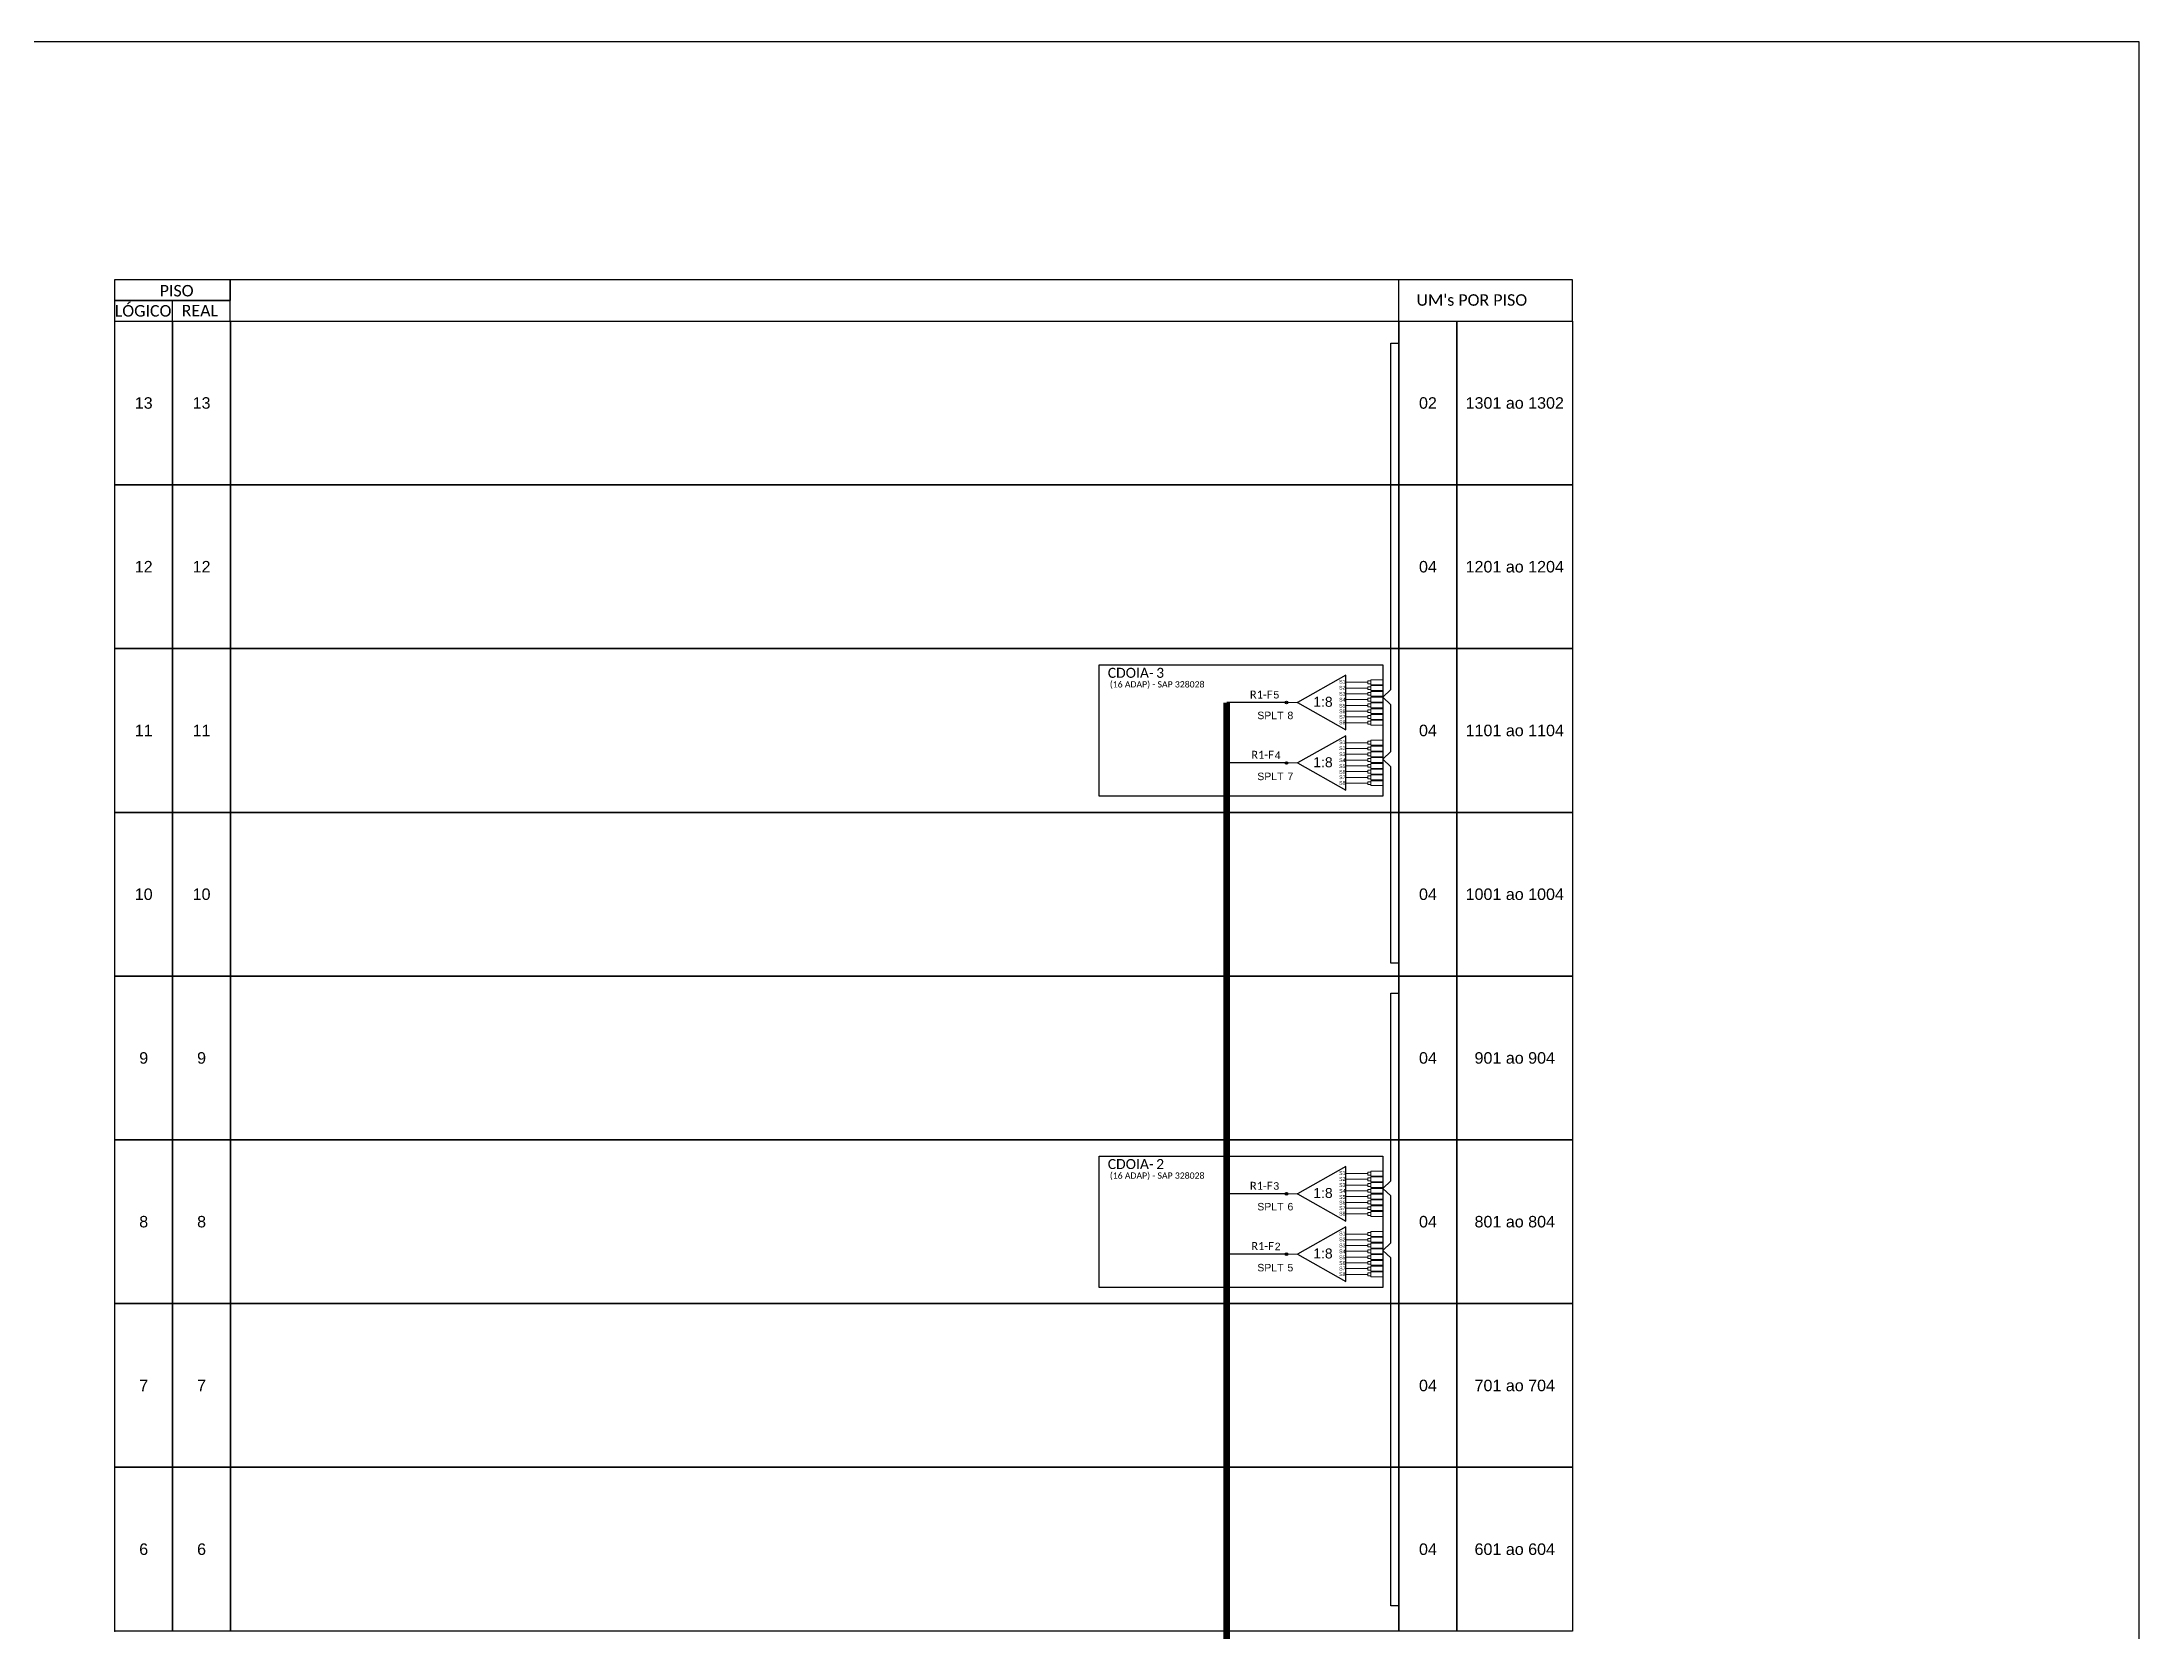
# Model space of a CAD drawing. Extents: x -89 to 2622484776, y -1852823961 to 1299.
# Drawn here: x 1289 to 1708.2, y 981.3 to 1299 of the extents above; entities that cross this region are included whole.
import ezdxf
from ezdxf.enums import TextEntityAlignment as Align

# ---------------------------------------------------------------- set-up
doc = ezdxf.new("R2010")
doc.units = 0
doc.styles.add('ARIAL', font='arial.ttf')
doc.styles.add('WMF-Calibri0', font='calibri.ttf')

# ---------------------------------------------------------------- blocks, each defined once
blk = doc.blocks.new('SPLT_1-8_SC-APC')
at = {"color": 1}
blk.add_lwpolyline([(-7.37, -2.1), (-17.04, -7.55), (-7.37, -13), (-7.37, -2.1)], dxfattribs=at)
at = {"color": 3, "lineweight": 0}
for points in [[(-2.99, -3.51), (-7.37, -3.51)], [(-2.41, -3.02), (-2.41, -4)], [(-2.41, -3.02), (0, -3.02)], [(-2.41, -4), (0, -4)], [(-2.41, -4.17), (-2.41, -5.16)], [(-2.41, -4.17), (0, -4.17)], [(-7.37, -4.66), (-2.99, -4.66)], [(-7.37, -5.82), (-2.99, -5.82)], [(-7.37, -6.97), (-2.99, -6.97)], [(-7.37, -8.12), (-2.99, -8.12)], [(-2.41, -5.16), (0, -5.16)], [(-2.41, -5.32), (-2.41, -6.31)], [(-2.41, -5.32), (0, -5.32)], [(-2.41, -6.31), (0, -6.31)], [(-2.41, -6.48), (-2.41, -7.46)], [(-2.41, -6.48), (0, -6.48)], [(-2.41, -7.46), (0, -7.46)], [(-2.41, -7.63), (-2.41, -8.62)], [(-2.41, -7.63), (0, -7.63)], [(-7.37, -9.28), (-2.99, -9.28)], [(-7.37, -10.43), (-2.99, -10.43)], [(-7.37, -11.58), (-2.99, -11.58)], [(-2.41, -8.62), (0, -8.62)], [(-2.41, -8.78), (-2.41, -9.77)], [(-2.41, -8.78), (0, -8.78)], [(-2.41, -9.77), (0, -9.77)], [(-2.41, -9.94), (-2.41, -10.92)], [(-2.41, -9.94), (0, -9.94)], [(-2.41, -10.92), (0, -10.92)], [(-2.41, -11.09), (-2.41, -12.08)], [(-2.41, -11.09), (0, -11.09)], [(-2.41, -12.08), (0, -12.08)]]:
    blk.add_lwpolyline(points, dxfattribs=at)
for points in [[(-2.99, -3.22), (-2.41, -3.22), (-2.41, -3.8), (-2.99, -3.8)], [(-2.99, -4.38), (-2.41, -4.38), (-2.41, -4.95), (-2.99, -4.95)], [(-2.99, -5.53), (-2.41, -5.53), (-2.41, -6.1), (-2.99, -6.1)], [(-2.99, -6.68), (-2.41, -6.68), (-2.41, -7.26), (-2.99, -7.26)], [(-2.99, -7.84), (-2.41, -7.84), (-2.41, -8.41), (-2.99, -8.41)], [(-2.99, -8.99), (-2.41, -8.99), (-2.41, -9.56), (-2.99, -9.56)], [(-2.99, -10.14), (-2.41, -10.14), (-2.41, -10.72), (-2.99, -10.72)], [(-2.99, -11.3), (-2.41, -11.3), (-2.41, -11.87), (-2.99, -11.87)]]:
    blk.add_lwpolyline(points, close=True, dxfattribs=at)
at = {"color": 1, "lineweight": 0}
blk.add_lwpolyline([(-17.04, -7.55), (-19.26, -7.55)], dxfattribs=at)
at = {"color": 1, "style": 'ARIAL'}
for s, height, p in [('S1', 0.75, (-8.74, -3.78)), ('1:8', 2, (-13.91, -8.4)), ('S2', 0.75, (-8.74, -4.97)), ('S3', 0.75, (-8.74, -6.18)), ('S4', 0.75, (-8.74, -7.36)), ('S5', 0.75, (-8.74, -8.57)), ('S6', 0.75, (-8.74, -9.69)), ('S7', 0.75, (-8.74, -10.78)), ('S8', 0.75, (-8.74, -11.9))]:
    blk.add_text(s, height=height, dxfattribs=at).set_placement(p)

msp = doc.modelspace()

# ---------------------------------------------------------------- hatches: boundary and pattern name
h = msp.add_hatch(color=3)
h.dxf.hatch_style = 1
edge = h.paths.add_edge_path()
edge.add_arc((1537.79, 1166.93), 0.256, 0, 360)
h = msp.add_hatch(color=3)
h.dxf.hatch_style = 1
edge = h.paths.add_edge_path()
edge.add_arc((1537.79, 1154.84), 0.256, 0, 360)
h = msp.add_hatch(color=3)
h.dxf.hatch_style = 1
edge = h.paths.add_edge_path()
edge.add_arc((1537.79, 1068.7), 0.256, 0, 360)
h = msp.add_hatch(color=3)
h.dxf.hatch_style = 1
edge = h.paths.add_edge_path()
edge.add_arc((1537.79, 1056.61), 0.256, 0, 360)

# ---------------------------------------------------------------- linework, layer by layer
for points in [[(869.68, 705.02), (1708.25, 705.02), (1708.25, 1299.02), (869.68, 1299.02), (869.68, 705.02)], [(1326.63, 1243.21), (1595, 1243.21), (1595, 1251.43), (1326.63, 1251.43), (1326.63, 1251.43), (1326.63, 1247.32)], [(1560.25, 1243.21), (1560.25, 1251.43)], [(1315.06, 1243.21), (1315.06, 1247.32)]]:
    msp.add_lwpolyline(points)
for points in [[(1303.49, 1247.32), (1326.63, 1247.32), (1326.63, 1251.43), (1303.49, 1251.43)], [(1303.49, 1243.21), (1326.63, 1243.21), (1326.63, 1247.32), (1303.49, 1247.32)], [(1303.52, 1243.21), (1315.09, 1243.21), (1315.09, 1210.46), (1303.52, 1210.46)], [(1315.09, 1243.21), (1326.67, 1243.21), (1326.67, 1210.46), (1315.09, 1210.46)], [(1326.67, 1243.21), (1560.28, 1243.21), (1560.28, 1210.46), (1326.67, 1210.46)], [(1560.28, 1243.21), (1571.85, 1243.21), (1571.85, 1210.46), (1560.28, 1210.46)], [(1571.85, 1243.21), (1595, 1243.21), (1595, 1210.46), (1571.85, 1210.46)], [(1303.52, 1210.46), (1315.09, 1210.46), (1315.09, 1177.72), (1303.52, 1177.72)], [(1315.09, 1210.46), (1326.67, 1210.46), (1326.67, 1177.72), (1315.09, 1177.72)], [(1326.67, 1210.46), (1560.28, 1210.46), (1560.28, 1177.72), (1326.67, 1177.72)], [(1560.28, 1210.46), (1571.85, 1210.46), (1571.85, 1177.72), (1560.28, 1177.72)], [(1571.85, 1210.46), (1595, 1210.46), (1595, 1177.72), (1571.85, 1177.72)], [(1303.52, 1177.72), (1315.09, 1177.72), (1315.09, 1144.97), (1303.52, 1144.97)], [(1315.09, 1177.72), (1326.67, 1177.72), (1326.67, 1144.97), (1315.09, 1144.97)], [(1326.67, 1177.72), (1560.28, 1177.72), (1560.28, 1144.97), (1326.67, 1144.97)], [(1560.28, 1177.72), (1571.85, 1177.72), (1571.85, 1144.97), (1560.28, 1144.97)], [(1571.85, 1177.72), (1595, 1177.72), (1595, 1144.97), (1571.85, 1144.97)], [(1303.52, 1144.97), (1315.09, 1144.97), (1315.09, 1112.23), (1303.52, 1112.23)], [(1315.09, 1144.97), (1326.67, 1144.97), (1326.67, 1112.23), (1315.09, 1112.23)], [(1326.67, 1144.97), (1560.28, 1144.97), (1560.28, 1112.23), (1326.67, 1112.23)], [(1560.28, 1144.97), (1571.85, 1144.97), (1571.85, 1112.23), (1560.28, 1112.23)], [(1571.85, 1144.97), (1595, 1144.97), (1595, 1112.23), (1571.85, 1112.23)], [(1303.52, 1112.23), (1315.09, 1112.23), (1315.09, 1079.49), (1303.52, 1079.49)], [(1315.09, 1112.23), (1326.67, 1112.23), (1326.67, 1079.49), (1315.09, 1079.49)], [(1326.67, 1112.23), (1560.28, 1112.23), (1560.28, 1079.49), (1326.67, 1079.49)], [(1560.28, 1112.23), (1571.85, 1112.23), (1571.85, 1079.49), (1560.28, 1079.49)], [(1571.85, 1112.23), (1595, 1112.23), (1595, 1079.49), (1571.85, 1079.49)], [(1303.52, 1079.49), (1315.09, 1079.49), (1315.09, 1046.74), (1303.52, 1046.74)], [(1315.09, 1079.49), (1326.67, 1079.49), (1326.67, 1046.74), (1315.09, 1046.74)], [(1326.67, 1079.49), (1560.28, 1079.49), (1560.28, 1046.74), (1326.67, 1046.74)], [(1560.28, 1079.49), (1571.85, 1079.49), (1571.85, 1046.74), (1560.28, 1046.74)], [(1571.85, 1079.49), (1595, 1079.49), (1595, 1046.74), (1571.85, 1046.74)], [(1303.52, 1046.74), (1315.09, 1046.74), (1315.09, 1014), (1303.52, 1014)], [(1315.09, 1046.74), (1326.67, 1046.74), (1326.67, 1014), (1315.09, 1014)], [(1326.67, 1046.74), (1560.28, 1046.74), (1560.28, 1014), (1326.67, 1014)], [(1560.28, 1046.74), (1571.85, 1046.74), (1571.85, 1014), (1560.28, 1014)], [(1571.85, 1046.74), (1595, 1046.74), (1595, 1014), (1571.85, 1014)], [(1303.52, 1014), (1315.09, 1014), (1315.09, 981.26), (1303.52, 981.26)], [(1315.09, 1014), (1326.67, 1014), (1326.67, 981.26), (1315.09, 981.26)], [(1326.67, 1014), (1560.28, 1014), (1560.28, 981.26), (1326.67, 981.26)], [(1560.28, 1014), (1571.85, 1014), (1571.85, 981.26), (1560.28, 981.26)], [(1571.85, 1014), (1595, 1014), (1595, 981.26), (1571.85, 981.26)]]:
    msp.add_lwpolyline(points, close=True)
at = {"color": 3}
for points in [[(1560.27, 1114.79), (1558.62, 1114.79), (1558.62, 1148.43), (1558.62, 1148.43), (1558.62, 1154.09), (1557.05, 1155.6), (1558.62, 1157.11), (1558.62, 1160.83), (1558.62, 1160.83), (1558.62, 1166.5), (1557.05, 1168), (1558.62, 1169.51), (1558.62, 1238.79), (1560.27, 1238.79)], [(1560.27, 986.29), (1558.62, 986.29), (1558.62, 1050.2), (1558.62, 1050.2), (1558.62, 1055.86), (1557.05, 1057.37), (1558.62, 1058.87), (1558.62, 1062.6), (1558.62, 1062.6), (1558.62, 1068.27), (1557.05, 1069.77), (1558.62, 1071.28), (1558.62, 1108.79), (1560.27, 1108.79)]]:
    msp.add_lwpolyline(points, dxfattribs=at)
at = {"color": 1}
for points in [[(1557.05, 1150.59), (1557.05, 1150.59), (1557.05, 1148.21), (1500.31, 1148.21), (1500.31, 1174.48), (1503.92, 1174.48)], [(1557.05, 1052.36), (1557.05, 1052.36), (1557.05, 1049.98), (1500.31, 1049.98), (1500.31, 1076.25), (1503.92, 1076.25)]]:
    msp.add_lwpolyline(points, dxfattribs=at)
for points in [[(1500.31, 1174.48), (1557.05, 1174.48), (1557.05, 1148.21), (1500.31, 1148.21)], [(1500.31, 1076.25), (1557.05, 1076.25), (1557.05, 1049.98), (1500.31, 1049.98)]]:
    msp.add_lwpolyline(points, close=True, dxfattribs=at)
at = {"color": 5, "const_width": 1.36}
msp.add_lwpolyline([(1525.84, 1166.93), (1525.84, 823.29), (1498.18, 823.29), (1498.17, 809.13)], dxfattribs=at)
at = {"color": 5}
for points in [[(1537.79, 1166.93), (1525.84, 1166.93)], [(1537.79, 1154.84), (1525.84, 1154.84)], [(1537.79, 1068.7), (1525.84, 1068.7)], [(1537.79, 1056.61), (1525.84, 1056.61)]]:
    msp.add_lwpolyline(points, dxfattribs=at)
at = {"color": 3}
for centre in [(1537.79, 1166.93), (1537.79, 1154.84), (1537.79, 1068.7), (1537.79, 1056.61)]:
    msp.add_circle(centre, 0.256, dxfattribs=at)
for p in [(1303.52, 1243.21), (1303.52, 1210.46), (1303.52, 1177.72), (1540.02, 1166.93), (1303.52, 1144.97), (1303.52, 1112.23), (1303.52, 1079.49), (1540.02, 1068.7), (1303.52, 1046.74), (1303.52, 1014), (1303.52, 981.26)]:
    msp.add_point(p)

# ---------------------------------------------------------------- block references
for p in [(1557.05, 1174.48), (1557.05, 1162.39), (1557.05, 1076.25), (1557.05, 1064.16)]:
    msp.add_blockref('SPLT_1-8_SC-APC', p, dxfattribs=at)

# ---------------------------------------------------------------- texts
at = {"style": 'WMF-Calibri0'}
for s, p in [('     PISO', (1308.45, 1248.13)), ('  LÓGICO', (1301.9, 1244.1)), ('    REAL', (1313.66, 1244.15)), ("UM's POR PISO", (1563.78, 1246.27))]:
    msp.add_text(s, height=2.3, dxfattribs=at).set_placement(p)
at = {"style": 'ARIAL'}
for s, p in [('13', (1309.31, 1226.83)), ('13', (1320.88, 1226.83)), ('02', (1566.07, 1226.83)), ('1301 ao 1302', (1583.43, 1226.83)), ('12', (1309.31, 1194.09)), ('12', (1320.88, 1194.09)), ('04', (1566.07, 1194.09)), ('1201 ao 1204', (1583.43, 1194.09)), ('11', (1309.31, 1161.35)), ('11', (1320.88, 1161.35)), ('04', (1566.07, 1161.35)), ('1101 ao 1104', (1583.43, 1161.35)), ('10', (1309.31, 1128.6)), ('10', (1320.88, 1128.6)), ('04', (1566.07, 1128.6)), ('1001 ao 1004', (1583.43, 1128.6)), ('9', (1309.31, 1095.86)), ('9', (1320.88, 1095.86)), ('04', (1566.07, 1095.86)), ('901 ao 904', (1583.43, 1095.86)), ('8', (1309.31, 1063.12)), ('8', (1320.88, 1063.12)), ('04', (1566.07, 1063.12)), ('801 ao 804', (1583.43, 1063.12)), ('7', (1309.31, 1030.37)), ('7', (1320.88, 1030.37)), ('04', (1566.07, 1030.37)), ('701 ao 704', (1583.43, 1030.37)), ('6', (1309.31, 997.63)), ('6', (1320.88, 997.63)), ('04', (1566.07, 997.63)), ('601 ao 604', (1583.43, 997.63))]:
    msp.add_text(s, height=2.3, dxfattribs=at).set_placement(p, align=Align.MIDDLE_CENTER)
at = {"color": 1, "style": 'WMF-Calibri0'}
for s, p in [('CDOIA-', (1502.06, 1171.87)), ('3', (1511.74, 1171.87)), ('CDOIA-', (1502.06, 1073.64)), ('2', (1511.74, 1073.64))]:
    msp.add_text(s, height=2, dxfattribs=at).set_placement(p)
for p in [(1511.93, 1169.94), (1511.93, 1071.71)]:
    msp.add_text('(16 ADAP) - SAP 328028', height=1.25, dxfattribs=at).set_placement(p, align=Align.CENTER)
at = {"color": 5, "style": 'WMF-Calibri0'}
for p in [(1530.48, 1167.72), (1530.75, 1155.68), (1530.48, 1069.49), (1530.75, 1057.45)]:
    msp.add_text('R1-F', height=1.6, dxfattribs=at).set_placement(p)
at = {"color": 5, "style": 'ARIAL'}
for s, p in [('5', (1535.76, 1167.74)), ('4', (1536.03, 1155.64)), ('3', (1535.76, 1069.51)), ('2', (1536.03, 1057.41))]:
    msp.add_text(s, height=1.5, dxfattribs=at).set_placement(p, align=Align.CENTER)
at = {"color": 7, "style": 'ARIAL'}
for s, p in [('SPLT', (1534.58, 1163.6)), ('8', (1538.57, 1163.6)), ('SPLT', (1534.58, 1151.41)), ('7', (1538.57, 1151.41)), ('SPLT', (1534.58, 1065.37)), ('6', (1538.57, 1065.37)), ('SPLT', (1534.58, 1053.18)), ('5', (1538.57, 1053.18))]:
    msp.add_text(s, height=1.5, dxfattribs=at).set_placement(p, align=Align.CENTER)

doc.saveas('drawing.dxf')
